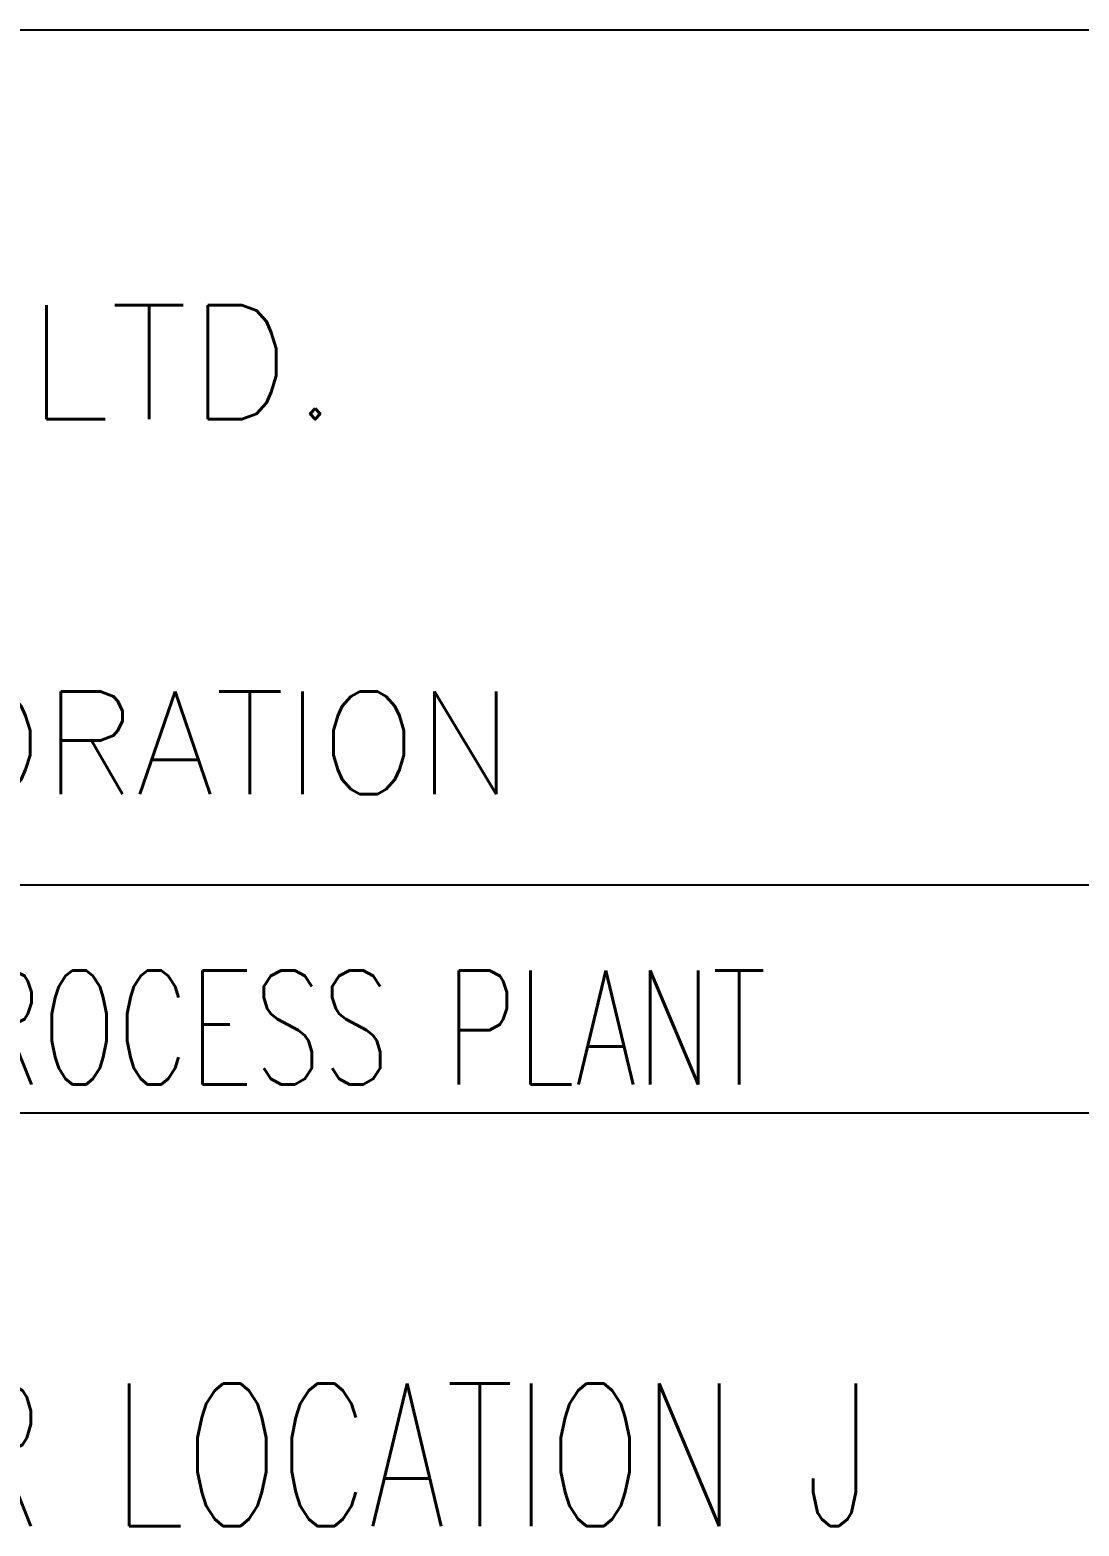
# Model space of a CAD drawing. Header units: inches. Extents: x 19 to 1016051, y 34 to 210034.
# Drawn here: x 625168 to 634373, y 17409 to 30534 of the extents above; entities that cross this region are included whole.
import ezdxf
from ezdxf.enums import TextEntityAlignment as Align

# ---------------------------------------------------------------- set-up
doc = ezdxf.new("R2010")
doc.units = ezdxf.units.IN
doc.header["$MEASUREMENT"] = 0
doc.layers.add('CABLE TRAY POWER', color=3, linetype='Continuous')
doc.layers.add('TEG BORDER', color=7, linetype='Continuous')
doc.styles.add('HZTXT', font='txt_qlt.shx', dxfattribs={"width": 0.7, "bigfont": 'hztxt.shx'})
doc.styles.add('TEG BORDER', font='txt_qlt.shx', dxfattribs={"width": 0.7, "bigfont": 'hztxt.shx'})

# ---------------------------------------------------------------- blocks, each defined once
blk = doc.blocks.new('TEG BORDER A2')
at = {"layer": 'TEG BORDER', "color": 0}
blk.add_line((489, 61), (589, 61), dxfattribs=at)
at = {"layer": 'TEG BORDER'}
for p, q in [((489, 46), (589, 46)), ((489, 42), (589, 42))]:
    blk.add_line(p, q, dxfattribs=at)
at = {"layer": 'TEG BORDER', "color": 7, "style": 'TEG BORDER'}
for s, height, p in [('ZICOM EQUIPMENT PTE. LTD.', 2, (522.4, 54.17)), ('SINOPEC PETROLEUM ENGINEERING CORPORATION', 1.8, (503.665, 47.593))]:
    blk.add_text(s, height=height, dxfattribs=at).set_placement(p)
at = {"layer": 'TEG BORDER', "lineweight": 25, "insert": (489, 44), "char_height": 2, "width": 100, "attachment_point": 4, "style": 'TEG BORDER'}
blk.add_mtext('\\pi8.6498,t17.239,20.65;2 {\\H1.5x;x\\H0.66667x; 75  MMSCFD TEG DEHYDRATION TYPE  NATURAL GAS PROCESS PLANT}', dxfattribs=at)

msp = doc.modelspace()

# ---------------------------------------------------------------- block references
at = {"xscale": 500, "yscale": 500, "zscale": 500}
msp.add_blockref('TEG BORDER A2', (347571, 34), dxfattribs=at)

# ---------------------------------------------------------------- texts
at = {"layer": 'CABLE TRAY POWER', "color": 0, "style": 'HZTXT', "width": 0.7}
msp.add_text('ELECTRICAL CABLE ROUTE LAYOUT FOR LOCATION J', height=1250, dxfattribs=at).set_placement((617471, 18034), align=Align.MIDDLE_CENTER)

doc.saveas('drawing.dxf')
